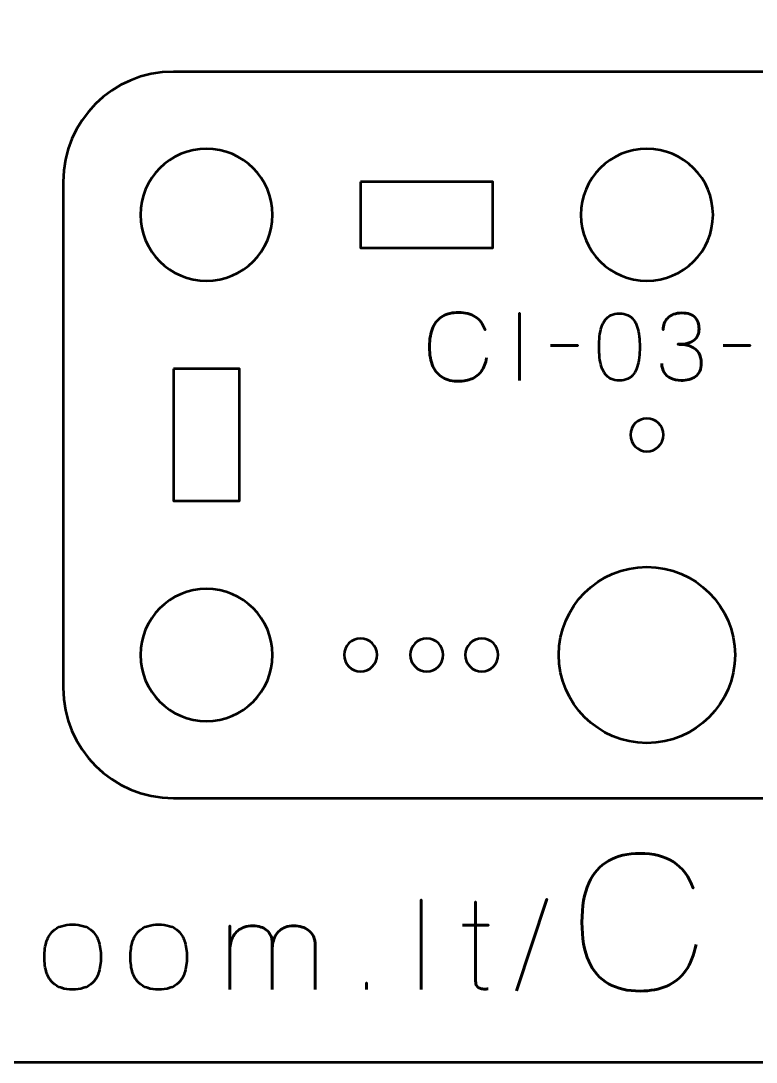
# Model space of a CAD drawing. Header units: centimetres. Extents: x -21 to 0, y -29.7 to 0.
# Drawn here: x -5.943 to -2.604, y -29.7 to -24.969 of the extents above; entities that cross this region are included whole.
import ezdxf

# ---------------------------------------------------------------- set-up
doc = ezdxf.new("R2010")
doc.units = ezdxf.units.CM
doc.header["$MEASUREMENT"] = 0
doc.layers.add('Layer 1', color=7, linetype='Continuous')

msp = doc.modelspace()

# ---------------------------------------------------------------- linework, layer by layer
at = {"layer": 'Layer 1', "color": 250, "lineweight": 53}
msp.add_ellipse((-3.1, -27.85), major_axis=(0, 0.4), ratio=1, dxfattribs=at)
at = {"layer": 'Layer 1', "color": 22, "lineweight": 53}
msp.add_open_spline([(-21.00003, -29.19995), (-21.00003, -29.19995), (-21.00003, -0.49992), (-21.00003, -0.49992), (-21.00003, -0.49992), (-21.00003, -0.22295), (-20.77694, 0.00004), (-20.49994, 0.00004), (-20.49994, 0.00004), (-20.49994, 0.00004), (-0.50008, 0.00004), (-0.50008, 0.00004), (-0.50008, 0.00004), (-0.22294, 0.00004), (0.00002, -0.22295), (0.00002, -0.49992), (0.00002, -0.49992), (0.00002, -0.49992), (0.00002, -29.19995), (0.00002, -29.19995), (0.00002, -29.19995), (0.00002, -29.47695), (-0.22294, -29.70004), (-0.50008, -29.70004), (-0.50008, -29.70004), (-0.50008, -29.70004), (-20.49994, -29.70004), (-20.49994, -29.70004), (-20.49994, -29.70004), (-20.77694, -29.70004), (-21.00003, -29.47695), (-21.00003, -29.19995)], degree=3, knots=[0, 0, 0, 0, 0.125, 0.125, 0.125, 0.125, 0.25, 0.25, 0.25, 0.25, 0.375, 0.375, 0.375, 0.375, 0.5, 0.5, 0.5, 0.5, 0.625, 0.625, 0.625, 0.625, 0.75, 0.75, 0.75, 0.75, 0.875, 0.875, 0.875, 0.875, 1, 1, 1, 1], dxfattribs=at)
at = {"layer": 'Layer 1', "color": 2, "lineweight": 53}
msp.add_open_spline([(-5.24994, -25.19997), (-5.24994, -25.19997), (-0.95007, -25.19997), (-0.95007, -25.19997), (-0.95007, -25.19997), (-0.67293, -25.19997), (-0.44997, -25.42306), (-0.44997, -25.70006), (-0.44997, -25.70006), (-0.44997, -25.70006), (-0.44997, -27.99993), (-0.44997, -27.99993), (-0.44997, -27.99993), (-0.44997, -28.27707), (-0.67293, -28.50003), (-0.95007, -28.50003), (-0.95007, -28.50003), (-0.95007, -28.50003), (-5.24994, -28.50003), (-5.24994, -28.50003), (-5.24994, -28.50003), (-5.52694, -28.50003), (-5.75003, -28.27707), (-5.75003, -27.99993), (-5.75003, -27.99993), (-5.75003, -27.99993), (-5.75003, -25.70006), (-5.75003, -25.70006), (-5.75003, -25.70006), (-5.75003, -25.42306), (-5.52694, -25.19997), (-5.24994, -25.19997)], degree=3, knots=[0, 0, 0, 0, 0.125, 0.125, 0.125, 0.125, 0.25, 0.25, 0.25, 0.25, 0.375, 0.375, 0.375, 0.375, 0.5, 0.5, 0.5, 0.5, 0.625, 0.625, 0.625, 0.625, 0.75, 0.75, 0.75, 0.75, 0.875, 0.875, 0.875, 0.875, 1, 1, 1, 1], dxfattribs=at)
at = {"layer": 'Layer 1', "lineweight": 53}
for points in [[(-4.8, -25.85), (-4.8, -26.01577), (-4.93423, -26.15), (-5.10001, -26.15), (-5.10001, -26.15), (-5.26567, -26.15), (-5.40001, -26.01577), (-5.40001, -25.85), (-5.40001, -25.85), (-5.40001, -25.68433), (-5.26567, -25.54999), (-5.10001, -25.54999), (-5.10001, -25.54999), (-4.93423, -25.54999), (-4.8, -25.68433), (-4.8, -25.85)], [(-2.79993, -25.85), (-2.79993, -26.01577), (-2.9343, -26.15), (-3.09993, -26.15), (-3.09993, -26.15), (-3.2657, -26.15), (-3.39993, -26.01577), (-3.39993, -25.85), (-3.39993, -25.85), (-3.39993, -25.68433), (-3.2657, -25.54999), (-3.09993, -25.54999), (-3.09993, -25.54999), (-2.9343, -25.54999), (-2.79993, -25.68433), (-2.79993, -25.85)], [(-4.39999, -25.70006), (-4.39999, -25.70006), (-3.79998, -25.70006), (-3.79998, -25.70006), (-3.79998, -25.70006), (-3.79998, -25.70006), (-3.79998, -26.00007), (-3.79998, -26.00007), (-3.79998, -26.00007), (-3.79998, -26.00007), (-4.39999, -26.00007), (-4.39999, -26.00007), (-4.39999, -26.00007), (-4.39999, -26.00007), (-4.39999, -25.70006), (-4.39999, -25.70006)], [(-5.24994, -26.55001), (-5.24994, -26.55001), (-4.94993, -26.55001), (-4.94993, -26.55001), (-4.94993, -26.55001), (-4.94993, -26.55001), (-4.94993, -27.15002), (-4.94993, -27.15002), (-4.94993, -27.15002), (-4.94993, -27.15002), (-5.24994, -27.15002), (-5.24994, -27.15002), (-5.24994, -27.15002), (-5.24994, -27.15002), (-5.24994, -26.55001), (-5.24994, -26.55001)], [(-4.8, -27.85007), (-4.8, -28.0157), (-4.93423, -28.15007), (-5.10001, -28.15007), (-5.10001, -28.15007), (-5.26567, -28.15007), (-5.40001, -28.0157), (-5.40001, -27.85007), (-5.40001, -27.85007), (-5.40001, -27.6843), (-5.26567, -27.55007), (-5.10001, -27.55007), (-5.10001, -27.55007), (-4.93423, -27.55007), (-4.8, -27.6843), (-4.8, -27.85007)]]:
    msp.add_open_spline(points, degree=3, knots=[0, 0, 0, 0, 0.25, 0.25, 0.25, 0.25, 0.5, 0.5, 0.5, 0.5, 0.75, 0.75, 0.75, 0.75, 1, 1, 1, 1], dxfattribs=at)
at = {"layer": 'Layer 1', "color": 30, "lineweight": 53}
for points, knots in [([(-3.82816, -26.50037), (-3.83268, -26.52457), (-3.84058, -26.54454), (-3.85166, -26.5602), (-3.85166, -26.5602), (-3.8628, -26.5758), (-3.87706, -26.58737), (-3.89441, -26.59492), (-3.89441, -26.59492), (-3.9117, -26.60247), (-3.93202, -26.60628), (-3.95516, -26.60621), (-3.95516, -26.60621), (-3.98331, -26.60628), (-4.00723, -26.60084), (-4.02685, -26.58977), (-4.02685, -26.58977), (-4.04646, -26.57876), (-4.06142, -26.56176), (-4.07172, -26.53869), (-4.07172, -26.53869), (-4.08202, -26.51561), (-4.08717, -26.48605), (-4.08724, -26.45), (-4.08724, -26.45), (-4.08717, -26.41409), (-4.08202, -26.38459), (-4.07172, -26.36152), (-4.07172, -26.36152), (-4.06142, -26.33845), (-4.04646, -26.32138), (-4.02685, -26.3103), (-4.02685, -26.3103), (-4.00723, -26.29922), (-3.98331, -26.29372), (-3.95516, -26.29379), (-3.95516, -26.29379), (-3.92503, -26.29372), (-3.89978, -26.30014), (-3.87946, -26.31305), (-3.87946, -26.31305), (-3.85921, -26.32596), (-3.84432, -26.34593), (-3.83494, -26.37295), (-3.83494, -26.37295), (-3.84432, -26.34593), (-3.85921, -26.32596), (-3.87946, -26.31305), (-3.87946, -26.31305), (-3.89978, -26.30014), (-3.92503, -26.29372), (-3.95516, -26.29379), (-3.95516, -26.29379), (-3.98331, -26.29372), (-4.00723, -26.29922), (-4.02685, -26.3103), (-4.02685, -26.3103), (-4.04646, -26.32138), (-4.06142, -26.33845), (-4.07172, -26.36152), (-4.07172, -26.36152), (-4.08202, -26.38459), (-4.08717, -26.41409), (-4.08724, -26.45), (-4.08724, -26.45), (-4.08717, -26.48605), (-4.08202, -26.51561), (-4.07172, -26.53869), (-4.07172, -26.53869), (-4.06142, -26.56176), (-4.04646, -26.57876), (-4.02685, -26.58977), (-4.02685, -26.58977), (-4.00723, -26.60084), (-3.98331, -26.60628), (-3.95516, -26.60621), (-3.95516, -26.60621), (-3.93202, -26.60628), (-3.9117, -26.60247), (-3.89441, -26.59492), (-3.89441, -26.59492), (-3.87706, -26.58737), (-3.8628, -26.5758), (-3.85166, -26.5602), (-3.85166, -26.5602), (-3.84058, -26.54454), (-3.83268, -26.52457), (-3.82816, -26.50037)], [0, 0, 0, 0, 0.0454545, 0.0454545, 0.0454545, 0.0454545, 0.0909091, 0.0909091, 0.0909091, 0.0909091, 0.1363636, 0.1363636, 0.1363636, 0.1363636, 0.1818182, 0.1818182, 0.1818182, 0.1818182, 0.2272727, 0.2272727, 0.2272727, 0.2272727, 0.2727273, 0.2727273, 0.2727273, 0.2727273, 0.3181818, 0.3181818, 0.3181818, 0.3181818, 0.3636364, 0.3636364, 0.3636364, 0.3636364, 0.4090909, 0.4090909, 0.4090909, 0.4090909, 0.4545455, 0.4545455, 0.4545455, 0.4545455, 0.5, 0.5, 0.5, 0.5, 0.5454545, 0.5454545, 0.5454545, 0.5454545, 0.5909091, 0.5909091, 0.5909091, 0.5909091, 0.6363636, 0.6363636, 0.6363636, 0.6363636, 0.6818182, 0.6818182, 0.6818182, 0.6818182, 0.7272727, 0.7272727, 0.7272727, 0.7272727, 0.7727273, 0.7727273, 0.7727273, 0.7727273, 0.8181818, 0.8181818, 0.8181818, 0.8181818, 0.8636364, 0.8636364, 0.8636364, 0.8636364, 0.9090909, 0.9090909, 0.9090909, 0.9090909, 0.9545455, 0.9545455, 0.9545455, 0.9545455, 1, 1, 1, 1]), ([(-3.6783, -26.60282), (-3.6783, -26.60282), (-3.6783, -26.2976), (-3.6783, -26.2976), (-3.6783, -26.2976), (-3.6783, -26.2976), (-3.6783, -26.60282), (-3.6783, -26.60282)], [0, 0, 0, 0, 0.5, 0.5, 0.5, 0.5, 1, 1, 1, 1]), ([(-3.22491, -26.60282), (-3.2101, -26.60275), (-3.19733, -26.60014), (-3.18667, -26.59506), (-3.18667, -26.59506), (-3.17609, -26.58998), (-3.16727, -26.58271), (-3.16022, -26.57347), (-3.16022, -26.57347), (-3.15323, -26.56416), (-3.14773, -26.55315), (-3.14364, -26.54045), (-3.14364, -26.54045), (-3.13961, -26.52775), (-3.13672, -26.51385), (-3.1351, -26.49861), (-3.1351, -26.49861), (-3.1334, -26.48337), (-3.13256, -26.46735), (-3.13263, -26.45042), (-3.13263, -26.45042), (-3.13256, -26.43356), (-3.1334, -26.41754), (-3.1351, -26.40237), (-3.1351, -26.40237), (-3.13672, -26.3872), (-3.13961, -26.37323), (-3.14364, -26.36053), (-3.14364, -26.36053), (-3.14773, -26.3479), (-3.15323, -26.3369), (-3.16022, -26.32751), (-3.16022, -26.32751), (-3.16727, -26.3182), (-3.17609, -26.31093), (-3.18667, -26.30585), (-3.18667, -26.30585), (-3.19733, -26.3007), (-3.2101, -26.29809), (-3.22491, -26.29802), (-3.22491, -26.29802), (-3.23973, -26.29809), (-3.2525, -26.3007), (-3.26316, -26.30585), (-3.26316, -26.30585), (-3.27374, -26.31093), (-3.28256, -26.3182), (-3.28961, -26.32751), (-3.28961, -26.32751), (-3.2966, -26.3369), (-3.3021, -26.3479), (-3.30619, -26.36053), (-3.30619, -26.36053), (-3.31022, -26.37323), (-3.31311, -26.3872), (-3.31473, -26.40237), (-3.31473, -26.40237), (-3.31642, -26.41754), (-3.31727, -26.43356), (-3.3172, -26.45042), (-3.3172, -26.45042), (-3.31727, -26.46735), (-3.31642, -26.48337), (-3.31473, -26.49861), (-3.31473, -26.49861), (-3.31311, -26.51385), (-3.31022, -26.52775), (-3.30619, -26.54045), (-3.30619, -26.54045), (-3.3021, -26.55315), (-3.2966, -26.56416), (-3.28961, -26.57347), (-3.28961, -26.57347), (-3.28256, -26.58271), (-3.27374, -26.58998), (-3.26316, -26.59506), (-3.26316, -26.59506), (-3.2525, -26.60014), (-3.23973, -26.60275), (-3.22491, -26.60282)], [0, 0, 0, 0, 0.05, 0.05, 0.05, 0.05, 0.1, 0.1, 0.1, 0.1, 0.15, 0.15, 0.15, 0.15, 0.2, 0.2, 0.2, 0.2, 0.25, 0.25, 0.25, 0.25, 0.3, 0.3, 0.3, 0.3, 0.35, 0.35, 0.35, 0.35, 0.4, 0.4, 0.4, 0.4, 0.45, 0.45, 0.45, 0.45, 0.5, 0.5, 0.5, 0.5, 0.55, 0.55, 0.55, 0.55, 0.6, 0.6, 0.6, 0.6, 0.65, 0.65, 0.65, 0.65, 0.7, 0.7, 0.7, 0.7, 0.75, 0.75, 0.75, 0.75, 0.8, 0.8, 0.8, 0.8, 0.85, 0.85, 0.85, 0.85, 0.9, 0.9, 0.9, 0.9, 0.95, 0.95, 0.95, 0.95, 1, 1, 1, 1]), ([(-3.22491, -26.60282), (-3.2101, -26.60275), (-3.19733, -26.60014), (-3.18667, -26.59506), (-3.18667, -26.59506), (-3.17609, -26.58998), (-3.16727, -26.58271), (-3.16022, -26.57347), (-3.16022, -26.57347), (-3.15323, -26.56416), (-3.14773, -26.55315), (-3.14364, -26.54045), (-3.14364, -26.54045), (-3.13961, -26.52775), (-3.13672, -26.51385), (-3.1351, -26.49861), (-3.1351, -26.49861), (-3.1334, -26.48337), (-3.13256, -26.46735), (-3.13263, -26.45042), (-3.13263, -26.45042), (-3.13256, -26.43356), (-3.1334, -26.41754), (-3.1351, -26.40237), (-3.1351, -26.40237), (-3.13672, -26.3872), (-3.13961, -26.37323), (-3.14364, -26.36053), (-3.14364, -26.36053), (-3.14773, -26.3479), (-3.15323, -26.3369), (-3.16022, -26.32751), (-3.16022, -26.32751), (-3.16727, -26.3182), (-3.17609, -26.31093), (-3.18667, -26.30585), (-3.18667, -26.30585), (-3.19733, -26.3007), (-3.2101, -26.29809), (-3.22491, -26.29802), (-3.22491, -26.29802), (-3.23973, -26.29809), (-3.2525, -26.3007), (-3.26316, -26.30585), (-3.26316, -26.30585), (-3.27374, -26.31093), (-3.28256, -26.3182), (-3.28961, -26.32751), (-3.28961, -26.32751), (-3.2966, -26.3369), (-3.3021, -26.3479), (-3.30619, -26.36053), (-3.30619, -26.36053), (-3.31022, -26.37323), (-3.31311, -26.3872), (-3.31473, -26.40237), (-3.31473, -26.40237), (-3.31642, -26.41754), (-3.31727, -26.43356), (-3.3172, -26.45042), (-3.3172, -26.45042), (-3.31727, -26.46735), (-3.31642, -26.48337), (-3.31473, -26.49861), (-3.31473, -26.49861), (-3.31311, -26.51385), (-3.31022, -26.52775), (-3.30619, -26.54045), (-3.30619, -26.54045), (-3.3021, -26.55315), (-3.2966, -26.56416), (-3.28961, -26.57347), (-3.28961, -26.57347), (-3.28256, -26.58271), (-3.27374, -26.58998), (-3.26316, -26.59506), (-3.26316, -26.59506), (-3.2525, -26.60014), (-3.23973, -26.60275), (-3.22491, -26.60282)], [0, 0, 0, 0, 0.05, 0.05, 0.05, 0.05, 0.1, 0.1, 0.1, 0.1, 0.15, 0.15, 0.15, 0.15, 0.2, 0.2, 0.2, 0.2, 0.25, 0.25, 0.25, 0.25, 0.3, 0.3, 0.3, 0.3, 0.35, 0.35, 0.35, 0.35, 0.4, 0.4, 0.4, 0.4, 0.45, 0.45, 0.45, 0.45, 0.5, 0.5, 0.5, 0.5, 0.55, 0.55, 0.55, 0.55, 0.6, 0.6, 0.6, 0.6, 0.65, 0.65, 0.65, 0.65, 0.7, 0.7, 0.7, 0.7, 0.75, 0.75, 0.75, 0.75, 0.8, 0.8, 0.8, 0.8, 0.85, 0.85, 0.85, 0.85, 0.9, 0.9, 0.9, 0.9, 0.95, 0.95, 0.95, 0.95, 1, 1, 1, 1]), ([(-3.0323, -26.5262), (-3.03223, -26.54144), (-3.0287, -26.5547), (-3.02172, -26.5662), (-3.02172, -26.5662), (-3.01473, -26.57763), (-3.00478, -26.58659), (-2.9918, -26.59301), (-2.9918, -26.59301), (-2.97882, -26.59943), (-2.96323, -26.60268), (-2.94509, -26.60282), (-2.94509, -26.60282), (-2.93148, -26.60282), (-2.91913, -26.60141), (-2.90791, -26.59845), (-2.90791, -26.59845), (-2.89676, -26.59548), (-2.88717, -26.5909), (-2.87905, -26.58462), (-2.87905, -26.58462), (-2.87094, -26.57834), (-2.86473, -26.57022), (-2.86029, -26.56035), (-2.86029, -26.56035), (-2.85591, -26.5504), (-2.85373, -26.53847), (-2.85366, -26.5245), (-2.85366, -26.5245), (-2.85358, -26.50588), (-2.85739, -26.49014), (-2.86494, -26.47737), (-2.86494, -26.47737), (-2.87249, -26.4646), (-2.88421, -26.45501), (-2.89994, -26.44845), (-2.89994, -26.44845), (-2.91567, -26.44188), (-2.93585, -26.43857), (-2.96033, -26.43857), (-2.96033, -26.43857), (-2.94206, -26.43864), (-2.92675, -26.43695), (-2.91426, -26.43349), (-2.91426, -26.43349), (-2.90184, -26.43003), (-2.8919, -26.42516), (-2.88442, -26.41881), (-2.88442, -26.41881), (-2.87694, -26.41253), (-2.87151, -26.40505), (-2.86826, -26.39645), (-2.86826, -26.39645), (-2.86494, -26.38791), (-2.86332, -26.37853), (-2.86339, -26.3683), (-2.86339, -26.3683), (-2.86332, -26.35806), (-2.86473, -26.34861), (-2.86755, -26.33986), (-2.86755, -26.33986), (-2.87031, -26.33111), (-2.87482, -26.32342), (-2.88096, -26.31686), (-2.88096, -26.31686), (-2.8871, -26.3103), (-2.89521, -26.30515), (-2.90516, -26.30148), (-2.90516, -26.30148), (-2.91518, -26.29781), (-2.92739, -26.29598), (-2.94171, -26.29591), (-2.94171, -26.29591), (-2.95596, -26.29598), (-2.96845, -26.29809), (-2.97903, -26.30219), (-2.97903, -26.30219), (-2.98969, -26.30628), (-2.99843, -26.31185), (-3.00549, -26.31898), (-3.00549, -26.31898), (-3.01247, -26.3261), (-3.0177, -26.33422), (-3.02115, -26.34339), (-3.02115, -26.34339), (-3.02468, -26.35256), (-3.02637, -26.3623), (-3.02637, -26.37253), (-3.02637, -26.37253), (-3.02637, -26.3623), (-3.02468, -26.35256), (-3.02115, -26.34339), (-3.02115, -26.34339), (-3.0177, -26.33422), (-3.01247, -26.3261), (-3.00549, -26.31898), (-3.00549, -26.31898), (-2.99843, -26.31185), (-2.98969, -26.30628), (-2.97903, -26.30219), (-2.97903, -26.30219), (-2.96845, -26.29809), (-2.95596, -26.29598), (-2.94171, -26.29591), (-2.94171, -26.29591), (-2.92739, -26.29598), (-2.91518, -26.29781), (-2.90516, -26.30148), (-2.90516, -26.30148), (-2.89521, -26.30515), (-2.8871, -26.3103), (-2.88096, -26.31686), (-2.88096, -26.31686), (-2.87482, -26.32342), (-2.87031, -26.33111), (-2.86755, -26.33986), (-2.86755, -26.33986), (-2.86473, -26.34861), (-2.86332, -26.35806), (-2.86339, -26.3683), (-2.86339, -26.3683), (-2.86332, -26.37853), (-2.86494, -26.38791), (-2.86826, -26.39645), (-2.86826, -26.39645), (-2.87151, -26.40505), (-2.87694, -26.41253), (-2.88442, -26.41881), (-2.88442, -26.41881), (-2.8919, -26.42516), (-2.90184, -26.43003), (-2.91426, -26.43349), (-2.91426, -26.43349), (-2.92675, -26.43695), (-2.94206, -26.43864), (-2.96033, -26.43857), (-2.96033, -26.43857), (-2.93585, -26.43857), (-2.91567, -26.44188), (-2.89994, -26.44845), (-2.89994, -26.44845), (-2.88421, -26.45501), (-2.87249, -26.4646), (-2.86494, -26.47737), (-2.86494, -26.47737), (-2.85739, -26.49014), (-2.85358, -26.50588), (-2.85366, -26.5245), (-2.85366, -26.5245), (-2.85373, -26.53847), (-2.85591, -26.5504), (-2.86029, -26.56035), (-2.86029, -26.56035), (-2.86473, -26.57022), (-2.87094, -26.57834), (-2.87905, -26.58462), (-2.87905, -26.58462), (-2.88717, -26.5909), (-2.89676, -26.59548), (-2.90791, -26.59845), (-2.90791, -26.59845), (-2.91913, -26.60141), (-2.93148, -26.60282), (-2.94509, -26.60282), (-2.94509, -26.60282), (-2.96323, -26.60268), (-2.97882, -26.59943), (-2.9918, -26.59301), (-2.9918, -26.59301), (-3.00478, -26.58659), (-3.01473, -26.57763), (-3.02172, -26.5662), (-3.02172, -26.5662), (-3.0287, -26.5547), (-3.03223, -26.54144), (-3.0323, -26.5262)], [0, 0, 0, 0, 0.0227273, 0.0227273, 0.0227273, 0.0227273, 0.0454545, 0.0454545, 0.0454545, 0.0454545, 0.0681818, 0.0681818, 0.0681818, 0.0681818, 0.0909091, 0.0909091, 0.0909091, 0.0909091, 0.1136364, 0.1136364, 0.1136364, 0.1136364, 0.1363636, 0.1363636, 0.1363636, 0.1363636, 0.1590909, 0.1590909, 0.1590909, 0.1590909, 0.1818182, 0.1818182, 0.1818182, 0.1818182, 0.2045455, 0.2045455, 0.2045455, 0.2045455, 0.2272727, 0.2272727, 0.2272727, 0.2272727, 0.25, 0.25, 0.25, 0.25, 0.2727273, 0.2727273, 0.2727273, 0.2727273, 0.2954545, 0.2954545, 0.2954545, 0.2954545, 0.3181818, 0.3181818, 0.3181818, 0.3181818, 0.3409091, 0.3409091, 0.3409091, 0.3409091, 0.3636364, 0.3636364, 0.3636364, 0.3636364, 0.3863636, 0.3863636, 0.3863636, 0.3863636, 0.4090909, 0.4090909, 0.4090909, 0.4090909, 0.4318182, 0.4318182, 0.4318182, 0.4318182, 0.4545455, 0.4545455, 0.4545455, 0.4545455, 0.4772727, 0.4772727, 0.4772727, 0.4772727, 0.5, 0.5, 0.5, 0.5, 0.5227273, 0.5227273, 0.5227273, 0.5227273, 0.5454545, 0.5454545, 0.5454545, 0.5454545, 0.5681818, 0.5681818, 0.5681818, 0.5681818, 0.5909091, 0.5909091, 0.5909091, 0.5909091, 0.6136364, 0.6136364, 0.6136364, 0.6136364, 0.6363636, 0.6363636, 0.6363636, 0.6363636, 0.6590909, 0.6590909, 0.6590909, 0.6590909, 0.6818182, 0.6818182, 0.6818182, 0.6818182, 0.7045455, 0.7045455, 0.7045455, 0.7045455, 0.7272727, 0.7272727, 0.7272727, 0.7272727, 0.75, 0.75, 0.75, 0.75, 0.7727273, 0.7727273, 0.7727273, 0.7727273, 0.7954545, 0.7954545, 0.7954545, 0.7954545, 0.8181818, 0.8181818, 0.8181818, 0.8181818, 0.8409091, 0.8409091, 0.8409091, 0.8409091, 0.8636364, 0.8636364, 0.8636364, 0.8636364, 0.8863636, 0.8863636, 0.8863636, 0.8863636, 0.9090909, 0.9090909, 0.9090909, 0.9090909, 0.9318182, 0.9318182, 0.9318182, 0.9318182, 0.9545455, 0.9545455, 0.9545455, 0.9545455, 0.9772727, 0.9772727, 0.9772727, 0.9772727, 1, 1, 1, 1]), ([(-3.53733, -26.44322), (-3.53733, -26.44322), (-3.41414, -26.44322), (-3.41414, -26.44322), (-3.41414, -26.44322), (-3.41414, -26.44322), (-3.53733, -26.44322), (-3.53733, -26.44322)], [0, 0, 0, 0, 0.5, 0.5, 0.5, 0.5, 1, 1, 1, 1]), ([(-2.75375, -26.44322), (-2.75375, -26.44322), (-2.63056, -26.44322), (-2.63056, -26.44322), (-2.63056, -26.44322), (-2.63056, -26.44322), (-2.75375, -26.44322), (-2.75375, -26.44322)], [0, 0, 0, 0, 0.5, 0.5, 0.5, 0.5, 1, 1, 1, 1]), ([(-2.8771, -29.16503), (-2.88613, -29.21343), (-2.90193, -29.25336), (-2.92409, -29.28469), (-2.92409, -29.28469), (-2.94638, -29.31587), (-2.97489, -29.33902), (-3.0096, -29.35412), (-3.0096, -29.35412), (-3.04417, -29.36921), (-3.08481, -29.37683), (-3.1311, -29.37669), (-3.1311, -29.37669), (-3.1874, -29.37683), (-3.23524, -29.36597), (-3.27447, -29.34381), (-3.27447, -29.34381), (-3.3137, -29.3218), (-3.34361, -29.28779), (-3.36422, -29.24165), (-3.36422, -29.24165), (-3.38482, -29.19551), (-3.39512, -29.13638), (-3.39526, -29.06427), (-3.39526, -29.06427), (-3.39512, -28.99245), (-3.38482, -28.93346), (-3.36422, -28.88732), (-3.36422, -28.88732), (-3.34361, -28.84117), (-3.3137, -28.80703), (-3.27447, -28.78487), (-3.27447, -28.78487), (-3.23524, -28.76272), (-3.1874, -28.75171), (-3.1311, -28.75185), (-3.1311, -28.75185), (-3.07084, -28.75171), (-3.02033, -28.76455), (-2.97969, -28.79037), (-2.97969, -28.79037), (-2.93919, -28.8162), (-2.90941, -28.85613), (-2.89064, -28.91018), (-2.89064, -28.91018), (-2.90941, -28.85613), (-2.93919, -28.8162), (-2.97969, -28.79037), (-2.97969, -28.79037), (-3.02033, -28.76455), (-3.07084, -28.75171), (-3.1311, -28.75185), (-3.1311, -28.75185), (-3.1874, -28.75171), (-3.23524, -28.76272), (-3.27447, -28.78487), (-3.27447, -28.78487), (-3.3137, -28.80703), (-3.34361, -28.84117), (-3.36422, -28.88732), (-3.36422, -28.88732), (-3.38482, -28.93346), (-3.39512, -28.99245), (-3.39526, -29.06427), (-3.39526, -29.06427), (-3.39512, -29.13638), (-3.38482, -29.19551), (-3.36422, -29.24165), (-3.36422, -29.24165), (-3.34361, -29.28779), (-3.3137, -29.3218), (-3.27447, -29.34381), (-3.27447, -29.34381), (-3.23524, -29.36597), (-3.1874, -29.37683), (-3.1311, -29.37669), (-3.1311, -29.37669), (-3.08481, -29.37683), (-3.04417, -29.36921), (-3.0096, -29.35412), (-3.0096, -29.35412), (-2.97489, -29.33902), (-2.94638, -29.31587), (-2.92409, -29.28469), (-2.92409, -29.28469), (-2.90193, -29.25336), (-2.88613, -29.21343), (-2.8771, -29.16503)], [0, 0, 0, 0, 0.0454545, 0.0454545, 0.0454545, 0.0454545, 0.0909091, 0.0909091, 0.0909091, 0.0909091, 0.1363636, 0.1363636, 0.1363636, 0.1363636, 0.1818182, 0.1818182, 0.1818182, 0.1818182, 0.2272727, 0.2272727, 0.2272727, 0.2272727, 0.2727273, 0.2727273, 0.2727273, 0.2727273, 0.3181818, 0.3181818, 0.3181818, 0.3181818, 0.3636364, 0.3636364, 0.3636364, 0.3636364, 0.4090909, 0.4090909, 0.4090909, 0.4090909, 0.4545455, 0.4545455, 0.4545455, 0.4545455, 0.5, 0.5, 0.5, 0.5, 0.5454545, 0.5454545, 0.5454545, 0.5454545, 0.5909091, 0.5909091, 0.5909091, 0.5909091, 0.6363636, 0.6363636, 0.6363636, 0.6363636, 0.6818182, 0.6818182, 0.6818182, 0.6818182, 0.7272727, 0.7272727, 0.7272727, 0.7272727, 0.7727273, 0.7727273, 0.7727273, 0.7727273, 0.8181818, 0.8181818, 0.8181818, 0.8181818, 0.8636364, 0.8636364, 0.8636364, 0.8636364, 0.9090909, 0.9090909, 0.9090909, 0.9090909, 0.9545455, 0.9545455, 0.9545455, 0.9545455, 1, 1, 1, 1]), ([(-4.12509, -29.36992), (-4.12509, -29.36992), (-4.12509, -28.96296), (-4.12509, -28.96296), (-4.12509, -28.96296), (-4.12509, -28.96296), (-4.12509, -29.36992), (-4.12509, -29.36992)], [0, 0, 0, 0, 0.5, 0.5, 0.5, 0.5, 1, 1, 1, 1]), ([(-3.82029, -29.3671), (-3.82725, -29.36766), (-3.83421, -29.36785), (-3.84099, -29.36766), (-3.84099, -29.36766), (-3.84776, -29.36747), (-3.85388, -29.36644), (-3.85943, -29.36437), (-3.85943, -29.36437), (-3.86498, -29.36239), (-3.8694, -29.35882), (-3.87278, -29.35374), (-3.87278, -29.35374), (-3.87608, -29.34866), (-3.87777, -29.34142), (-3.87786, -29.3321), (-3.87786, -29.3321), (-3.87786, -29.32768), (-3.87786, -29.32016), (-3.87786, -29.30962), (-3.87786, -29.30962), (-3.87786, -29.29899), (-3.87786, -29.28619), (-3.87786, -29.27105), (-3.87786, -29.27105), (-3.87786, -29.2559), (-3.87786, -29.23935), (-3.87786, -29.22138), (-3.87786, -29.22138), (-3.87786, -29.20341), (-3.87786, -29.18488), (-3.87786, -29.16569), (-3.87786, -29.16569), (-3.87786, -29.1465), (-3.87786, -29.12759), (-3.87786, -29.10887), (-3.87786, -29.10887), (-3.87786, -29.09015), (-3.87786, -29.07255), (-3.87786, -29.056), (-3.87786, -29.056), (-3.87786, -29.03944), (-3.87786, -29.02476), (-3.87786, -29.01207), (-3.87786, -29.01207), (-3.87786, -28.99927), (-3.87786, -28.9893), (-3.87786, -28.98196), (-3.87786, -28.98196), (-3.87786, -28.97472), (-3.87786, -28.97095), (-3.87786, -28.97086), (-3.87786, -28.97086), (-3.87786, -28.97095), (-3.87786, -28.97472), (-3.87786, -28.98196), (-3.87786, -28.98196), (-3.87786, -28.9893), (-3.87786, -28.99927), (-3.87786, -29.01207), (-3.87786, -29.01207), (-3.87786, -29.02476), (-3.87786, -29.03944), (-3.87786, -29.056), (-3.87786, -29.056), (-3.87786, -29.07255), (-3.87786, -29.09015), (-3.87786, -29.10887), (-3.87786, -29.10887), (-3.87786, -29.12759), (-3.87786, -29.1465), (-3.87786, -29.16569), (-3.87786, -29.16569), (-3.87786, -29.18488), (-3.87786, -29.20341), (-3.87786, -29.22138), (-3.87786, -29.22138), (-3.87786, -29.23935), (-3.87786, -29.2559), (-3.87786, -29.27105), (-3.87786, -29.27105), (-3.87786, -29.28619), (-3.87786, -29.29899), (-3.87786, -29.30962), (-3.87786, -29.30962), (-3.87786, -29.32016), (-3.87786, -29.32768), (-3.87786, -29.3321), (-3.87786, -29.3321), (-3.87777, -29.34142), (-3.87608, -29.34866), (-3.87278, -29.35374), (-3.87278, -29.35374), (-3.8694, -29.35882), (-3.86498, -29.36239), (-3.85943, -29.36437), (-3.85943, -29.36437), (-3.85388, -29.36644), (-3.84776, -29.36747), (-3.84099, -29.36766), (-3.84099, -29.36766), (-3.83421, -29.36785), (-3.82725, -29.36766), (-3.82029, -29.3671)], [0, 0, 0, 0, 0.0384615, 0.0384615, 0.0384615, 0.0384615, 0.0769231, 0.0769231, 0.0769231, 0.0769231, 0.1153846, 0.1153846, 0.1153846, 0.1153846, 0.1538462, 0.1538462, 0.1538462, 0.1538462, 0.1923077, 0.1923077, 0.1923077, 0.1923077, 0.2307692, 0.2307692, 0.2307692, 0.2307692, 0.2692308, 0.2692308, 0.2692308, 0.2692308, 0.3076923, 0.3076923, 0.3076923, 0.3076923, 0.3461538, 0.3461538, 0.3461538, 0.3461538, 0.3846154, 0.3846154, 0.3846154, 0.3846154, 0.4230769, 0.4230769, 0.4230769, 0.4230769, 0.4615385, 0.4615385, 0.4615385, 0.4615385, 0.5, 0.5, 0.5, 0.5, 0.5384615, 0.5384615, 0.5384615, 0.5384615, 0.5769231, 0.5769231, 0.5769231, 0.5769231, 0.6153846, 0.6153846, 0.6153846, 0.6153846, 0.6538462, 0.6538462, 0.6538462, 0.6538462, 0.6923077, 0.6923077, 0.6923077, 0.6923077, 0.7307692, 0.7307692, 0.7307692, 0.7307692, 0.7692308, 0.7692308, 0.7692308, 0.7692308, 0.8076923, 0.8076923, 0.8076923, 0.8076923, 0.8461538, 0.8461538, 0.8461538, 0.8461538, 0.8846154, 0.8846154, 0.8846154, 0.8846154, 0.9230769, 0.9230769, 0.9230769, 0.9230769, 0.9615385, 0.9615385, 0.9615385, 0.9615385, 1, 1, 1, 1]), ([(-3.69216, -29.37556), (-3.69216, -29.37556), (-3.55387, -28.95901), (-3.55387, -28.95901), (-3.55387, -28.95901), (-3.55387, -28.95901), (-3.69216, -29.37556), (-3.69216, -29.37556)], [0, 0, 0, 0, 0.5, 0.5, 0.5, 0.5, 1, 1, 1, 1]), ([(-5.70778, -29.36992), (-5.69, -29.37001), (-5.67345, -29.36776), (-5.65802, -29.36296), (-5.65802, -29.36296), (-5.64259, -29.35816), (-5.62895, -29.35016), (-5.61728, -29.33897), (-5.61728, -29.33897), (-5.60552, -29.32778), (-5.5964, -29.31263), (-5.58972, -29.29344), (-5.58972, -29.29344), (-5.58314, -29.27434), (-5.57975, -29.25054), (-5.57965, -29.22204), (-5.57965, -29.22204), (-5.57975, -29.19363), (-5.58314, -29.16992), (-5.58972, -29.15092), (-5.58972, -29.15092), (-5.5964, -29.13191), (-5.60552, -29.11677), (-5.61728, -29.10557), (-5.61728, -29.10557), (-5.62895, -29.09447), (-5.64259, -29.08648), (-5.65802, -29.08168), (-5.65802, -29.08168), (-5.67345, -29.07688), (-5.69, -29.07462), (-5.70778, -29.07472), (-5.70778, -29.07472), (-5.72537, -29.07462), (-5.74193, -29.07688), (-5.75736, -29.08168), (-5.75736, -29.08168), (-5.77279, -29.08648), (-5.78633, -29.09447), (-5.79809, -29.10557), (-5.79809, -29.10557), (-5.80985, -29.11677), (-5.81907, -29.13191), (-5.82575, -29.15092), (-5.82575, -29.15092), (-5.83243, -29.16992), (-5.83582, -29.19363), (-5.83591, -29.22204), (-5.83591, -29.22204), (-5.83582, -29.25054), (-5.83243, -29.27434), (-5.82575, -29.29344), (-5.82575, -29.29344), (-5.81907, -29.31263), (-5.80985, -29.32778), (-5.79809, -29.33897), (-5.79809, -29.33897), (-5.78633, -29.35016), (-5.77279, -29.35816), (-5.75736, -29.36296), (-5.75736, -29.36296), (-5.74193, -29.36776), (-5.72537, -29.37001), (-5.70778, -29.36992)], [0, 0, 0, 0, 0.0625, 0.0625, 0.0625, 0.0625, 0.125, 0.125, 0.125, 0.125, 0.1875, 0.1875, 0.1875, 0.1875, 0.25, 0.25, 0.25, 0.25, 0.3125, 0.3125, 0.3125, 0.3125, 0.375, 0.375, 0.375, 0.375, 0.4375, 0.4375, 0.4375, 0.4375, 0.5, 0.5, 0.5, 0.5, 0.5625, 0.5625, 0.5625, 0.5625, 0.625, 0.625, 0.625, 0.625, 0.6875, 0.6875, 0.6875, 0.6875, 0.75, 0.75, 0.75, 0.75, 0.8125, 0.8125, 0.8125, 0.8125, 0.875, 0.875, 0.875, 0.875, 0.9375, 0.9375, 0.9375, 0.9375, 1, 1, 1, 1]), ([(-5.70778, -29.36992), (-5.69, -29.37001), (-5.67345, -29.36776), (-5.65802, -29.36296), (-5.65802, -29.36296), (-5.64259, -29.35816), (-5.62895, -29.35016), (-5.61728, -29.33897), (-5.61728, -29.33897), (-5.60552, -29.32778), (-5.5964, -29.31263), (-5.58972, -29.29344), (-5.58972, -29.29344), (-5.58314, -29.27434), (-5.57975, -29.25054), (-5.57965, -29.22204), (-5.57965, -29.22204), (-5.57975, -29.19363), (-5.58314, -29.16992), (-5.58972, -29.15092), (-5.58972, -29.15092), (-5.5964, -29.13191), (-5.60552, -29.11677), (-5.61728, -29.10557), (-5.61728, -29.10557), (-5.62895, -29.09447), (-5.64259, -29.08648), (-5.65802, -29.08168), (-5.65802, -29.08168), (-5.67345, -29.07688), (-5.69, -29.07462), (-5.70778, -29.07472), (-5.70778, -29.07472), (-5.72537, -29.07462), (-5.74193, -29.07688), (-5.75736, -29.08168), (-5.75736, -29.08168), (-5.77279, -29.08648), (-5.78633, -29.09447), (-5.79809, -29.10557), (-5.79809, -29.10557), (-5.80985, -29.11677), (-5.81907, -29.13191), (-5.82575, -29.15092), (-5.82575, -29.15092), (-5.83243, -29.16992), (-5.83582, -29.19363), (-5.83591, -29.22204), (-5.83591, -29.22204), (-5.83582, -29.25054), (-5.83243, -29.27434), (-5.82575, -29.29344), (-5.82575, -29.29344), (-5.81907, -29.31263), (-5.80985, -29.32778), (-5.79809, -29.33897), (-5.79809, -29.33897), (-5.78633, -29.35016), (-5.77279, -29.35816), (-5.75736, -29.36296), (-5.75736, -29.36296), (-5.74193, -29.36776), (-5.72537, -29.37001), (-5.70778, -29.36992)], [0, 0, 0, 0, 0.0625, 0.0625, 0.0625, 0.0625, 0.125, 0.125, 0.125, 0.125, 0.1875, 0.1875, 0.1875, 0.1875, 0.25, 0.25, 0.25, 0.25, 0.3125, 0.3125, 0.3125, 0.3125, 0.375, 0.375, 0.375, 0.375, 0.4375, 0.4375, 0.4375, 0.4375, 0.5, 0.5, 0.5, 0.5, 0.5625, 0.5625, 0.5625, 0.5625, 0.625, 0.625, 0.625, 0.625, 0.6875, 0.6875, 0.6875, 0.6875, 0.75, 0.75, 0.75, 0.75, 0.8125, 0.8125, 0.8125, 0.8125, 0.875, 0.875, 0.875, 0.875, 0.9375, 0.9375, 0.9375, 0.9375, 1, 1, 1, 1]), ([(-5.31719, -29.36992), (-5.29941, -29.37001), (-5.28286, -29.36776), (-5.26743, -29.36296), (-5.26743, -29.36296), (-5.252, -29.35816), (-5.23836, -29.35016), (-5.22669, -29.33897), (-5.22669, -29.33897), (-5.21493, -29.32778), (-5.20581, -29.31263), (-5.19913, -29.29344), (-5.19913, -29.29344), (-5.19255, -29.27434), (-5.18916, -29.25054), (-5.18906, -29.22204), (-5.18906, -29.22204), (-5.18916, -29.19363), (-5.19255, -29.16992), (-5.19913, -29.15092), (-5.19913, -29.15092), (-5.20581, -29.13191), (-5.21493, -29.11677), (-5.22669, -29.10557), (-5.22669, -29.10557), (-5.23836, -29.09447), (-5.252, -29.08648), (-5.26743, -29.08168), (-5.26743, -29.08168), (-5.28286, -29.07688), (-5.29941, -29.07462), (-5.31719, -29.07472), (-5.31719, -29.07472), (-5.33478, -29.07462), (-5.35134, -29.07688), (-5.36677, -29.08168), (-5.36677, -29.08168), (-5.3822, -29.08648), (-5.39574, -29.09447), (-5.4075, -29.10557), (-5.4075, -29.10557), (-5.41926, -29.11677), (-5.42848, -29.13191), (-5.43516, -29.15092), (-5.43516, -29.15092), (-5.44184, -29.16992), (-5.44523, -29.19363), (-5.44532, -29.22204), (-5.44532, -29.22204), (-5.44523, -29.25054), (-5.44184, -29.27434), (-5.43516, -29.29344), (-5.43516, -29.29344), (-5.42848, -29.31263), (-5.41926, -29.32778), (-5.4075, -29.33897), (-5.4075, -29.33897), (-5.39574, -29.35016), (-5.3822, -29.35816), (-5.36677, -29.36296), (-5.36677, -29.36296), (-5.35134, -29.36776), (-5.33478, -29.37001), (-5.31719, -29.36992)], [0, 0, 0, 0, 0.0625, 0.0625, 0.0625, 0.0625, 0.125, 0.125, 0.125, 0.125, 0.1875, 0.1875, 0.1875, 0.1875, 0.25, 0.25, 0.25, 0.25, 0.3125, 0.3125, 0.3125, 0.3125, 0.375, 0.375, 0.375, 0.375, 0.4375, 0.4375, 0.4375, 0.4375, 0.5, 0.5, 0.5, 0.5, 0.5625, 0.5625, 0.5625, 0.5625, 0.625, 0.625, 0.625, 0.625, 0.6875, 0.6875, 0.6875, 0.6875, 0.75, 0.75, 0.75, 0.75, 0.8125, 0.8125, 0.8125, 0.8125, 0.875, 0.875, 0.875, 0.875, 0.9375, 0.9375, 0.9375, 0.9375, 1, 1, 1, 1]), ([(-5.31719, -29.36992), (-5.29941, -29.37001), (-5.28286, -29.36776), (-5.26743, -29.36296), (-5.26743, -29.36296), (-5.252, -29.35816), (-5.23836, -29.35016), (-5.22669, -29.33897), (-5.22669, -29.33897), (-5.21493, -29.32778), (-5.20581, -29.31263), (-5.19913, -29.29344), (-5.19913, -29.29344), (-5.19255, -29.27434), (-5.18916, -29.25054), (-5.18906, -29.22204), (-5.18906, -29.22204), (-5.18916, -29.19363), (-5.19255, -29.16992), (-5.19913, -29.15092), (-5.19913, -29.15092), (-5.20581, -29.13191), (-5.21493, -29.11677), (-5.22669, -29.10557), (-5.22669, -29.10557), (-5.23836, -29.09447), (-5.252, -29.08648), (-5.26743, -29.08168), (-5.26743, -29.08168), (-5.28286, -29.07688), (-5.29941, -29.07462), (-5.31719, -29.07472), (-5.31719, -29.07472), (-5.33478, -29.07462), (-5.35134, -29.07688), (-5.36677, -29.08168), (-5.36677, -29.08168), (-5.3822, -29.08648), (-5.39574, -29.09447), (-5.4075, -29.10557), (-5.4075, -29.10557), (-5.41926, -29.11677), (-5.42848, -29.13191), (-5.43516, -29.15092), (-5.43516, -29.15092), (-5.44184, -29.16992), (-5.44523, -29.19363), (-5.44532, -29.22204), (-5.44532, -29.22204), (-5.44523, -29.25054), (-5.44184, -29.27434), (-5.43516, -29.29344), (-5.43516, -29.29344), (-5.42848, -29.31263), (-5.41926, -29.32778), (-5.4075, -29.33897), (-5.4075, -29.33897), (-5.39574, -29.35016), (-5.3822, -29.35816), (-5.36677, -29.36296), (-5.36677, -29.36296), (-5.35134, -29.36776), (-5.33478, -29.37001), (-5.31719, -29.36992)], [0, 0, 0, 0, 0.0625, 0.0625, 0.0625, 0.0625, 0.125, 0.125, 0.125, 0.125, 0.1875, 0.1875, 0.1875, 0.1875, 0.25, 0.25, 0.25, 0.25, 0.3125, 0.3125, 0.3125, 0.3125, 0.375, 0.375, 0.375, 0.375, 0.4375, 0.4375, 0.4375, 0.4375, 0.5, 0.5, 0.5, 0.5, 0.5625, 0.5625, 0.5625, 0.5625, 0.625, 0.625, 0.625, 0.625, 0.6875, 0.6875, 0.6875, 0.6875, 0.75, 0.75, 0.75, 0.75, 0.8125, 0.8125, 0.8125, 0.8125, 0.875, 0.875, 0.875, 0.875, 0.9375, 0.9375, 0.9375, 0.9375, 1, 1, 1, 1]), ([(-4.8013, -29.36992), (-4.8013, -29.36983), (-4.8013, -29.3671), (-4.8013, -29.36174), (-4.8013, -29.36174), (-4.8013, -29.35647), (-4.8013, -29.34922), (-4.8013, -29.3401), (-4.8013, -29.3401), (-4.8013, -29.33088), (-4.8013, -29.32053), (-4.8013, -29.30887), (-4.8013, -29.30887), (-4.8013, -29.2973), (-4.8013, -29.28516), (-4.8013, -29.27237), (-4.8013, -29.27237), (-4.8013, -29.25967), (-4.8013, -29.24715), (-4.8013, -29.23474), (-4.8013, -29.23474), (-4.8013, -29.22232), (-4.8013, -29.21065), (-4.8013, -29.19993), (-4.8013, -29.19993), (-4.8013, -29.18911), (-4.8013, -29.17989), (-4.8013, -29.17208), (-4.8013, -29.17208), (-4.8013, -29.16437), (-4.8013, -29.15882), (-4.8013, -29.15543), (-4.8013, -29.15543), (-4.8012, -29.15016), (-4.80205, -29.14424), (-4.80365, -29.13775), (-4.80365, -29.13775), (-4.80525, -29.13116), (-4.80798, -29.12458), (-4.81183, -29.11799), (-4.81183, -29.11799), (-4.81569, -29.11131), (-4.82105, -29.1052), (-4.82773, -29.09955), (-4.82773, -29.09955), (-4.8345, -29.09391), (-4.84297, -29.08939), (-4.85313, -29.08591), (-4.85313, -29.08591), (-4.86339, -29.08243), (-4.87561, -29.08055), (-4.88991, -29.08036), (-4.88991, -29.08036), (-4.90421, -29.08036), (-4.91701, -29.08234), (-4.9282, -29.08629), (-4.9282, -29.08629), (-4.93949, -29.09033), (-4.94918, -29.09588), (-4.95746, -29.10294), (-4.95746, -29.10294), (-4.96564, -29.11), (-4.97251, -29.11809), (-4.97787, -29.1273), (-4.97787, -29.1273), (-4.98323, -29.13643), (-4.98719, -29.14612), (-4.98982, -29.15647), (-4.98982, -29.15647), (-4.99245, -29.16672), (-4.99377, -29.17716), (-4.99377, -29.18761), (-4.99377, -29.18761), (-4.99377, -29.17716), (-4.99245, -29.16672), (-4.98982, -29.15647), (-4.98982, -29.15647), (-4.98719, -29.14612), (-4.98323, -29.13643), (-4.97787, -29.1273), (-4.97787, -29.1273), (-4.97251, -29.11809), (-4.96564, -29.11), (-4.95746, -29.10294), (-4.95746, -29.10294), (-4.94918, -29.09588), (-4.93949, -29.09033), (-4.9282, -29.08629), (-4.9282, -29.08629), (-4.91701, -29.08234), (-4.90421, -29.08036), (-4.88991, -29.08036), (-4.88991, -29.08036), (-4.87561, -29.08055), (-4.86339, -29.08243), (-4.85313, -29.08591), (-4.85313, -29.08591), (-4.84297, -29.08939), (-4.8345, -29.09391), (-4.82773, -29.09955), (-4.82773, -29.09955), (-4.82105, -29.1052), (-4.81569, -29.11131), (-4.81183, -29.11799), (-4.81183, -29.11799), (-4.80798, -29.12458), (-4.80525, -29.13116), (-4.80365, -29.13775), (-4.80365, -29.13775), (-4.80205, -29.14424), (-4.8012, -29.15016), (-4.8013, -29.15543), (-4.8013, -29.15543), (-4.8013, -29.15882), (-4.8013, -29.16437), (-4.8013, -29.17208), (-4.8013, -29.17208), (-4.8013, -29.17989), (-4.8013, -29.18911), (-4.8013, -29.19993), (-4.8013, -29.19993), (-4.8013, -29.21065), (-4.8013, -29.22232), (-4.8013, -29.23474), (-4.8013, -29.23474), (-4.8013, -29.24715), (-4.8013, -29.25967), (-4.8013, -29.27237), (-4.8013, -29.27237), (-4.8013, -29.28516), (-4.8013, -29.2973), (-4.8013, -29.30887), (-4.8013, -29.30887), (-4.8013, -29.32053), (-4.8013, -29.33088), (-4.8013, -29.3401), (-4.8013, -29.3401), (-4.8013, -29.34922), (-4.8013, -29.35647), (-4.8013, -29.36174), (-4.8013, -29.36174), (-4.8013, -29.3671), (-4.8013, -29.36983), (-4.8013, -29.36992)], [0, 0, 0, 0, 0.0277778, 0.0277778, 0.0277778, 0.0277778, 0.0555556, 0.0555556, 0.0555556, 0.0555556, 0.0833333, 0.0833333, 0.0833333, 0.0833333, 0.1111111, 0.1111111, 0.1111111, 0.1111111, 0.1388889, 0.1388889, 0.1388889, 0.1388889, 0.1666667, 0.1666667, 0.1666667, 0.1666667, 0.1944444, 0.1944444, 0.1944444, 0.1944444, 0.2222222, 0.2222222, 0.2222222, 0.2222222, 0.25, 0.25, 0.25, 0.25, 0.2777778, 0.2777778, 0.2777778, 0.2777778, 0.3055556, 0.3055556, 0.3055556, 0.3055556, 0.3333333, 0.3333333, 0.3333333, 0.3333333, 0.3611111, 0.3611111, 0.3611111, 0.3611111, 0.3888889, 0.3888889, 0.3888889, 0.3888889, 0.4166667, 0.4166667, 0.4166667, 0.4166667, 0.4444444, 0.4444444, 0.4444444, 0.4444444, 0.4722222, 0.4722222, 0.4722222, 0.4722222, 0.5, 0.5, 0.5, 0.5, 0.5277778, 0.5277778, 0.5277778, 0.5277778, 0.5555556, 0.5555556, 0.5555556, 0.5555556, 0.5833333, 0.5833333, 0.5833333, 0.5833333, 0.6111111, 0.6111111, 0.6111111, 0.6111111, 0.6388889, 0.6388889, 0.6388889, 0.6388889, 0.6666667, 0.6666667, 0.6666667, 0.6666667, 0.6944444, 0.6944444, 0.6944444, 0.6944444, 0.7222222, 0.7222222, 0.7222222, 0.7222222, 0.75, 0.75, 0.75, 0.75, 0.7777778, 0.7777778, 0.7777778, 0.7777778, 0.8055556, 0.8055556, 0.8055556, 0.8055556, 0.8333333, 0.8333333, 0.8333333, 0.8333333, 0.8611111, 0.8611111, 0.8611111, 0.8611111, 0.8888889, 0.8888889, 0.8888889, 0.8888889, 0.9166667, 0.9166667, 0.9166667, 0.9166667, 0.9444444, 0.9444444, 0.9444444, 0.9444444, 0.9722222, 0.9722222, 0.9722222, 0.9722222, 1, 1, 1, 1]), ([(-4.99377, -29.36992), (-4.99377, -29.36992), (-4.99377, -29.08036), (-4.99377, -29.08036), (-4.99377, -29.08036), (-4.99377, -29.08036), (-4.99377, -29.36992), (-4.99377, -29.36992)], [0, 0, 0, 0, 0.5, 0.5, 0.5, 0.5, 1, 1, 1, 1]), ([(-4.60713, -29.36992), (-4.60713, -29.36983), (-4.60713, -29.3671), (-4.60713, -29.36174), (-4.60713, -29.36174), (-4.60713, -29.35647), (-4.60713, -29.34922), (-4.60713, -29.3401), (-4.60713, -29.3401), (-4.60713, -29.33088), (-4.60713, -29.32053), (-4.60713, -29.30887), (-4.60713, -29.30887), (-4.60713, -29.2973), (-4.60713, -29.28516), (-4.60713, -29.27237), (-4.60713, -29.27237), (-4.60713, -29.25967), (-4.60713, -29.24715), (-4.60713, -29.23474), (-4.60713, -29.23474), (-4.60713, -29.22232), (-4.60713, -29.21065), (-4.60713, -29.19993), (-4.60713, -29.19993), (-4.60713, -29.18911), (-4.60713, -29.17989), (-4.60713, -29.17208), (-4.60713, -29.17208), (-4.60713, -29.16437), (-4.60713, -29.15882), (-4.60713, -29.15543), (-4.60713, -29.15543), (-4.60713, -29.15016), (-4.60816, -29.14424), (-4.61033, -29.13775), (-4.61033, -29.13775), (-4.6124, -29.13116), (-4.61578, -29.12458), (-4.62049, -29.11799), (-4.62049, -29.11799), (-4.6251, -29.11131), (-4.63121, -29.1052), (-4.63874, -29.09955), (-4.63874, -29.09955), (-4.64626, -29.09391), (-4.65539, -29.08939), (-4.66611, -29.08591), (-4.66611, -29.08591), (-4.67684, -29.08243), (-4.68935, -29.08055), (-4.70365, -29.08036), (-4.70365, -29.08036), (-4.71795, -29.08036), (-4.73055, -29.08234), (-4.74137, -29.08629), (-4.74137, -29.08629), (-4.7521, -29.09033), (-4.76132, -29.09588), (-4.76903, -29.10294), (-4.76903, -29.10294), (-4.77665, -29.11), (-4.78276, -29.11809), (-4.78756, -29.1273), (-4.78756, -29.1273), (-4.79236, -29.13643), (-4.79584, -29.14612), (-4.798, -29.15647), (-4.798, -29.15647), (-4.80026, -29.16672), (-4.8013, -29.17716), (-4.8013, -29.18761), (-4.8013, -29.18761), (-4.8013, -29.17716), (-4.80026, -29.16672), (-4.798, -29.15647), (-4.798, -29.15647), (-4.79584, -29.14612), (-4.79236, -29.13643), (-4.78756, -29.1273), (-4.78756, -29.1273), (-4.78276, -29.11809), (-4.77665, -29.11), (-4.76903, -29.10294), (-4.76903, -29.10294), (-4.76132, -29.09588), (-4.7521, -29.09033), (-4.74137, -29.08629), (-4.74137, -29.08629), (-4.73055, -29.08234), (-4.71795, -29.08036), (-4.70365, -29.08036), (-4.70365, -29.08036), (-4.68935, -29.08055), (-4.67684, -29.08243), (-4.66611, -29.08591), (-4.66611, -29.08591), (-4.65539, -29.08939), (-4.64626, -29.09391), (-4.63874, -29.09955), (-4.63874, -29.09955), (-4.63121, -29.1052), (-4.6251, -29.11131), (-4.62049, -29.11799), (-4.62049, -29.11799), (-4.61578, -29.12458), (-4.6124, -29.13116), (-4.61033, -29.13775), (-4.61033, -29.13775), (-4.60816, -29.14424), (-4.60713, -29.15016), (-4.60713, -29.15543), (-4.60713, -29.15543), (-4.60713, -29.15882), (-4.60713, -29.16437), (-4.60713, -29.17208), (-4.60713, -29.17208), (-4.60713, -29.17989), (-4.60713, -29.18911), (-4.60713, -29.19993), (-4.60713, -29.19993), (-4.60713, -29.21065), (-4.60713, -29.22232), (-4.60713, -29.23474), (-4.60713, -29.23474), (-4.60713, -29.24715), (-4.60713, -29.25967), (-4.60713, -29.27237), (-4.60713, -29.27237), (-4.60713, -29.28516), (-4.60713, -29.2973), (-4.60713, -29.30887), (-4.60713, -29.30887), (-4.60713, -29.32053), (-4.60713, -29.33088), (-4.60713, -29.3401), (-4.60713, -29.3401), (-4.60713, -29.34922), (-4.60713, -29.35647), (-4.60713, -29.36174), (-4.60713, -29.36174), (-4.60713, -29.3671), (-4.60713, -29.36983), (-4.60713, -29.36992)], [0, 0, 0, 0, 0.0277778, 0.0277778, 0.0277778, 0.0277778, 0.0555556, 0.0555556, 0.0555556, 0.0555556, 0.0833333, 0.0833333, 0.0833333, 0.0833333, 0.1111111, 0.1111111, 0.1111111, 0.1111111, 0.1388889, 0.1388889, 0.1388889, 0.1388889, 0.1666667, 0.1666667, 0.1666667, 0.1666667, 0.1944444, 0.1944444, 0.1944444, 0.1944444, 0.2222222, 0.2222222, 0.2222222, 0.2222222, 0.25, 0.25, 0.25, 0.25, 0.2777778, 0.2777778, 0.2777778, 0.2777778, 0.3055556, 0.3055556, 0.3055556, 0.3055556, 0.3333333, 0.3333333, 0.3333333, 0.3333333, 0.3611111, 0.3611111, 0.3611111, 0.3611111, 0.3888889, 0.3888889, 0.3888889, 0.3888889, 0.4166667, 0.4166667, 0.4166667, 0.4166667, 0.4444444, 0.4444444, 0.4444444, 0.4444444, 0.4722222, 0.4722222, 0.4722222, 0.4722222, 0.5, 0.5, 0.5, 0.5, 0.5277778, 0.5277778, 0.5277778, 0.5277778, 0.5555556, 0.5555556, 0.5555556, 0.5555556, 0.5833333, 0.5833333, 0.5833333, 0.5833333, 0.6111111, 0.6111111, 0.6111111, 0.6111111, 0.6388889, 0.6388889, 0.6388889, 0.6388889, 0.6666667, 0.6666667, 0.6666667, 0.6666667, 0.6944444, 0.6944444, 0.6944444, 0.6944444, 0.7222222, 0.7222222, 0.7222222, 0.7222222, 0.75, 0.75, 0.75, 0.75, 0.7777778, 0.7777778, 0.7777778, 0.7777778, 0.8055556, 0.8055556, 0.8055556, 0.8055556, 0.8333333, 0.8333333, 0.8333333, 0.8333333, 0.8611111, 0.8611111, 0.8611111, 0.8611111, 0.8888889, 0.8888889, 0.8888889, 0.8888889, 0.9166667, 0.9166667, 0.9166667, 0.9166667, 0.9444444, 0.9444444, 0.9444444, 0.9444444, 0.9722222, 0.9722222, 0.9722222, 0.9722222, 1, 1, 1, 1]), ([(-3.93713, -29.07754), (-3.93713, -29.07754), (-3.81916, -29.07754), (-3.81916, -29.07754), (-3.81916, -29.07754), (-3.81916, -29.07754), (-3.93713, -29.07754), (-3.93713, -29.07754)], [0, 0, 0, 0, 0.5, 0.5, 0.5, 0.5, 1, 1, 1, 1]), ([(-4.37401, -29.36992), (-4.37401, -29.36992), (-4.37401, -29.33888), (-4.37401, -29.33888), (-4.37401, -29.33888), (-4.37401, -29.33888), (-4.37401, -29.36992), (-4.37401, -29.36992)], [0, 0, 0, 0, 0.5, 0.5, 0.5, 0.5, 1, 1, 1, 1])]:
    msp.add_open_spline(points, degree=3, knots=knots, dxfattribs=at)
at = {"layer": 'Layer 1', "color": 250, "lineweight": 53}
for points in [[(-3.025, -26.85), (-3.025, -26.89141), (-3.05859, -26.925), (-3.1, -26.925), (-3.1, -26.925), (-3.1414, -26.925), (-3.175, -26.89141), (-3.175, -26.85), (-3.175, -26.85), (-3.175, -26.8086), (-3.1414, -26.775), (-3.1, -26.775), (-3.1, -26.775), (-3.05859, -26.775), (-3.025, -26.8086), (-3.025, -26.85)], [(-4.4, -27.775), (-4.35859, -27.775), (-4.325, -27.8086), (-4.325, -27.85), (-4.325, -27.85), (-4.325, -27.89141), (-4.35859, -27.925), (-4.4, -27.925), (-4.4, -27.925), (-4.4414, -27.925), (-4.475, -27.89141), (-4.475, -27.85), (-4.475, -27.85), (-4.475, -27.8086), (-4.4414, -27.775), (-4.4, -27.775)], [(-4.1, -27.775), (-4.05859, -27.775), (-4.025, -27.8086), (-4.025, -27.85), (-4.025, -27.85), (-4.025, -27.89141), (-4.05859, -27.925), (-4.1, -27.925), (-4.1, -27.925), (-4.1414, -27.925), (-4.175, -27.89141), (-4.175, -27.85), (-4.175, -27.85), (-4.175, -27.8086), (-4.1414, -27.775), (-4.1, -27.775)], [(-3.85, -27.775), (-3.80859, -27.775), (-3.775, -27.8086), (-3.775, -27.85), (-3.775, -27.85), (-3.775, -27.89141), (-3.80859, -27.925), (-3.85, -27.925), (-3.85, -27.925), (-3.8914, -27.925), (-3.925, -27.89141), (-3.925, -27.85), (-3.925, -27.85), (-3.925, -27.8086), (-3.8914, -27.775), (-3.85, -27.775)]]:
    msp.add_open_spline(points, degree=3, knots=[0, 0, 0, 0, 0.25, 0.25, 0.25, 0.25, 0.5, 0.5, 0.5, 0.5, 0.75, 0.75, 0.75, 0.75, 1, 1, 1, 1], dxfattribs=at)

doc.saveas('drawing.dxf')
